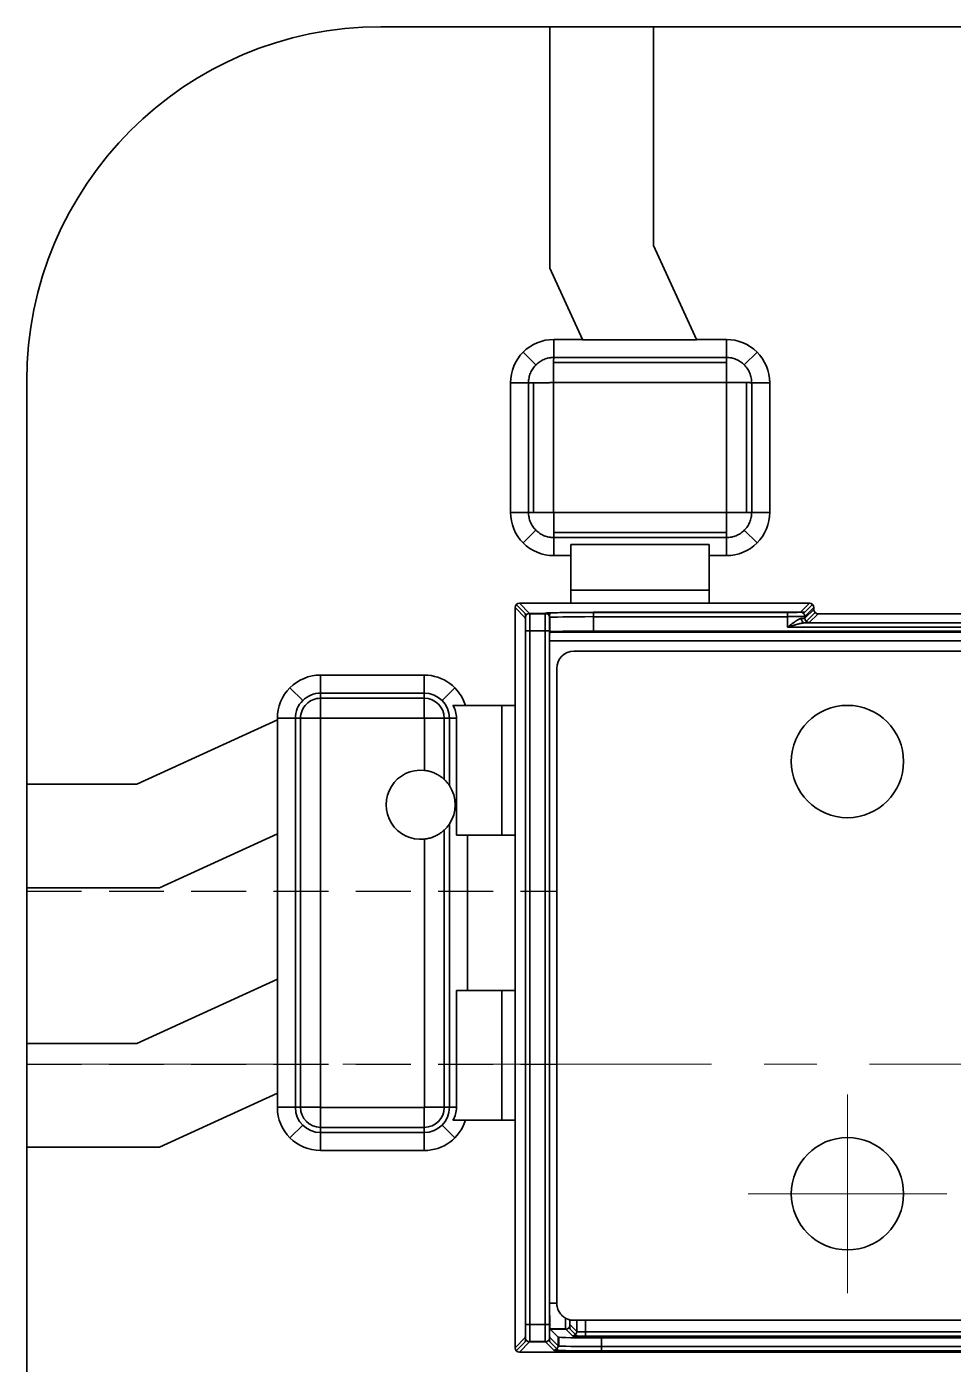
# Model space of a CAD drawing. Header units: millimetres. Extents: x 72 to 604, y 117 to 376.
# Drawn here: x 72 to 179.3, y 221.1 to 375.9 of the extents above; entities that cross this region are included whole.
import ezdxf

# ---------------------------------------------------------------- set-up
doc = ezdxf.new("R2010")
doc.units = ezdxf.units.MM
doc.linetypes.add('CENTER', pattern=[50.8, 31.75, -6.35, 6.35, -6.35])
doc.linetypes.add('HIDDEN', pattern=[9.525, 6.35, -3.175])
doc.layers.add('230', color=7, linetype='Continuous', true_color=0xffffff)
doc.layers.add('4', color=7, linetype='Continuous', true_color=0xffffff)
doc.layers.add('DEFAULT_2', color=8, linetype='HIDDEN')
doc.layers.add('epin', color=13, linetype='Continuous', lineweight=9)

msp = doc.modelspace()

# ---------------------------------------------------------------- linework, layer by layer
at = {"layer": '230', "color": 1, "linetype": 'CENTER', "lineweight": 18}
for p, q in [((167.002, 229.361), (167.002, 252.361)), ((155.502, 240.861), (178.502, 240.861))]:
    msp.add_line(p, q, dxfattribs=at)
at = {"layer": '4', "color": 7, "linetype": 'Continuous', "lineweight": 35}
for p, q in [((132.552, 375.861), (113.002, 375.861)), ((132.552, 375.861), (144.552, 375.861)), ((132.552, 375.861), (132.552, 347.936)), ((180.932, 375.861), (144.552, 375.861)), ((144.552, 375.861), (144.552, 350.548)), ((149.517, 339.683), (144.552, 350.548)), ((132.552, 347.936), (136.324, 339.683)), ((136.324, 339.683), (133.002, 339.683)), ((133.002, 339.683), (133.002, 337.599)), ((136.324, 339.683), (136.338, 339.652)), ((149.531, 339.652), (136.338, 339.652)), ((153.002, 339.683), (149.517, 339.683)), ((149.517, 339.683), (149.531, 339.652)), ((153.002, 339.683), (153.002, 337.599)), ((130.94, 336.745), (129.467, 338.219)), ((133.002, 337.599), (153.002, 337.599)), ((155.065, 336.745), (156.538, 338.219)), ((132.987, 337.004), (153.002, 337.004)), ((72.002, 334.861), (72.002, 288.254)), ((128.002, 334.683), (130.086, 334.683)), ((128.002, 319.683), (128.002, 334.683)), ((130.086, 319.683), (130.086, 334.683)), ((130.682, 319.668), (130.682, 334.677)), ((155.323, 334.698), (155.323, 319.683)), ((155.919, 334.683), (155.919, 319.683)), ((158.002, 334.683), (155.919, 334.683)), ((158.002, 334.683), (158.002, 319.683)), ((128.002, 319.683), (130.086, 319.683)), ((158.002, 319.683), (155.919, 319.683)), ((129.467, 316.148), (130.94, 317.621)), ((153.018, 317.363), (133.002, 317.363)), ((155.065, 317.621), (156.538, 316.148)), ((153.003, 316.767), (133.002, 316.767)), ((133.002, 314.683), (133.002, 316.767)), ((135.002, 314.683), (135.002, 315.957)), ((135.002, 315.957), (151.002, 315.957)), ((151.002, 315.957), (151.002, 314.683)), ((153.002, 314.683), (153.003, 316.767)), ((135.002, 314.683), (133.002, 314.683)), ((135.002, 314.683), (135.002, 309.183)), ((151.002, 309.183), (151.002, 314.683)), ((153.002, 314.683), (151.002, 314.683)), ((135.002, 310.683), (151.002, 310.683)), ((129.71, 307.496), (128.525, 308.681)), ((128.525, 297.361), (128.525, 308.681)), ((129.71, 307.998), (128.672, 309.036)), ((129.027, 309.183), (130.212, 307.998)), ((135.002, 309.183), (129.027, 309.183)), ((132.039, 307.998), (130.212, 307.998)), ((130.217, 307.964), (132.035, 307.964)), ((132.068, 308.027), (132.039, 307.998)), ((132.542, 307.998), (132.57, 308.027)), ((135.002, 309.183), (135.002, 309.169)), ((151.002, 309.169), (135.002, 309.169)), ((137.585, 308.113), (160.078, 308.113)), ((137.595, 307.619), (137.595, 308.122)), ((160.078, 308.122), (137.595, 308.122)), ((151.002, 309.183), (151.002, 309.169)), ((162.621, 309.183), (151.002, 309.183)), ((160.078, 308.122), (160.078, 307.619)), ((161.585, 308.148), (162.621, 309.183)), ((162.088, 308.147), (162.976, 309.036)), ((163.123, 308.681), (162.088, 307.645)), ((162.088, 307.431), (163.123, 308.466)), ((163.271, 308.111), (162.235, 307.076)), ((163.626, 307.964), (162.59, 306.928)), ((163.123, 308.466), (163.123, 308.681)), ((163.626, 307.964), (187.002, 307.964)), ((132.57, 307.524), (132.542, 307.496)), ((137.594, 305.954), (137.595, 307.619)), ((137.595, 307.619), (160.078, 307.619)), ((160.078, 307.619), (160.078, 306.4)), ((160.078, 306.4), (233.578, 306.4)), ((162.053, 307.641), (162.053, 307.424)), ((231.581, 306.902), (162.075, 306.902)), ((162.088, 307.431), (162.088, 307.645)), ((129.736, 305.989), (130.238, 305.989)), ((129.736, 305.989), (129.736, 225.733)), ((129.744, 225.733), (129.744, 305.989)), ((130.238, 225.733), (130.238, 305.989)), ((130.238, 305.989), (132.014, 305.989)), ((132.014, 305.989), (132.014, 225.733)), ((132.014, 305.989), (132.516, 305.989)), ((132.507, 225.733), (132.507, 305.989)), ((132.516, 225.733), (132.516, 305.989)), ((132.525, 304.835), (392.317, 304.835)), ((132.525, 304.835), (132.525, 228.211)), ((132.539, 305.822), (392.303, 305.822)), ((132.57, 305.867), (132.542, 305.84)), ((392.3, 305.84), (132.542, 305.84)), ((387.248, 305.954), (137.594, 305.954)), ((135.347, 303.624), (388.993, 303.624)), ((106.011, 300.861), (106.011, 298.777)), ((106.011, 300.861), (118.011, 300.861)), ((118.011, 300.861), (118.011, 298.777)), ((133.347, 228.216), (133.347, 301.624)), ((102.476, 299.397), (103.949, 297.923)), ((106.011, 298.777), (118.011, 298.777)), ((106.011, 295.88), (106.011, 298.777)), ((118.011, 295.88), (118.011, 298.777)), ((120.073, 297.923), (121.547, 299.397)), ((118.011, 298.182), (106.011, 298.182)), ((128.525, 297.361), (122.781, 297.361)), ((127.011, 282.361), (127.011, 297.361)), ((128.525, 297.361), (128.539, 297.361)), ((128.539, 282.361), (128.539, 297.361)), ((101.011, 295.684), (84.752, 288.254)), ((101.011, 295.861), (103.095, 295.861)), ((101.011, 295.861), (101.011, 295.684)), ((101.011, 295.684), (101.042, 295.698)), ((101.042, 282.505), (101.042, 295.698)), ((105.993, 295.861), (103.095, 295.861)), ((103.095, 250.861), (103.095, 295.861)), ((103.691, 295.861), (103.691, 250.861)), ((105.993, 295.861), (105.993, 250.861)), ((118.011, 295.88), (106.011, 295.88)), ((118.03, 295.861), (120.927, 295.861)), ((118.03, 289.838), (118.03, 295.861)), ((120.332, 295.861), (120.332, 288.785)), ((121.737, 295.861), (120.927, 295.861)), ((120.927, 295.861), (120.927, 288.085)), ((121.737, 282.361), (121.737, 295.861)), ((72.002, 276.254), (72.002, 288.254)), ((72.002, 288.254), (84.752, 288.254)), ((120.927, 283.637), (120.927, 250.861)), ((87.364, 276.254), (101.011, 282.49)), ((101.042, 282.505), (101.011, 282.49)), ((101.011, 282.49), (101.011, 265.684)), ((118.03, 250.861), (118.03, 281.884)), ((120.332, 282.937), (120.332, 250.861)), ((121.737, 282.361), (123.011, 282.361)), ((123.011, 282.361), (128.525, 282.361)), ((123.011, 264.361), (123.011, 282.361)), ((128.525, 282.361), (128.539, 282.361)), ((128.525, 264.361), (128.525, 282.361)), ((87.364, 276.254), (72.002, 276.254)), ((72.002, 276.254), (72.002, 258.254)), ((101.011, 265.684), (84.752, 258.254)), ((101.011, 265.684), (101.042, 265.698)), ((101.042, 252.505), (101.042, 265.698)), ((123.011, 264.361), (121.737, 264.361)), ((121.737, 250.861), (121.737, 264.361)), ((128.525, 264.361), (123.011, 264.361)), ((127.011, 249.361), (127.011, 264.361)), ((128.539, 264.361), (128.525, 264.361)), ((128.539, 249.361), (128.539, 264.361)), ((72.002, 258.254), (84.752, 258.254)), ((72.002, 246.254), (72.002, 258.254)), ((87.364, 246.254), (101.011, 252.49)), ((101.042, 252.505), (101.011, 252.49)), ((101.011, 252.49), (101.011, 250.861)), ((101.011, 250.861), (103.095, 250.861)), ((105.993, 250.861), (103.095, 250.861)), ((106.011, 250.843), (118.011, 250.843)), ((106.011, 250.843), (106.011, 247.945)), ((118.011, 250.843), (118.011, 247.945)), ((118.03, 250.861), (120.927, 250.861)), ((121.737, 250.861), (120.927, 250.861)), ((122.781, 249.361), (128.525, 249.361)), ((128.525, 223.041), (128.525, 249.361)), ((128.525, 249.361), (128.539, 249.361)), ((103.949, 248.799), (102.476, 247.326)), ((106.011, 248.541), (118.011, 248.541)), ((118.011, 247.945), (106.011, 247.945)), ((106.011, 245.861), (106.011, 247.945)), ((118.011, 245.861), (118.011, 247.945)), ((121.547, 247.326), (120.073, 248.799)), ((87.364, 246.254), (72.002, 246.254)), ((72.002, 246.254), (72.002, 176.861)), ((118.011, 245.861), (106.011, 245.861)), ((133.347, 228.211), (132.525, 228.211)), ((135.674, 226.222), (135.347, 226.222)), ((136.679, 226.222), (135.674, 226.222)), ((135.674, 226.222), (135.674, 224.917)), ((135.692, 226.222), (135.692, 224.913)), ((136.679, 226.222), (272.608, 226.222)), ((136.679, 224.891), (136.679, 226.222)), ((130.238, 225.733), (129.736, 225.733)), ((132.014, 225.733), (130.238, 225.733)), ((132.516, 225.733), (132.014, 225.733)), ((134.383, 225.248), (132.568, 225.248)), ((132.577, 225.197), (134.39, 225.197)), ((133.5, 224.273), (132.577, 225.197)), ((135.172, 224.415), (134.39, 225.197)), ((134.892, 225.699), (135.674, 224.917)), ((135.674, 224.415), (134.892, 225.197)), ((272.608, 224.891), (136.679, 224.891)), ((136.679, 224.891), (136.679, 224.389)), ((136.679, 224.397), (272.605, 224.397)), ((136.679, 224.389), (272.608, 224.389)), ((128.525, 223.041), (129.71, 224.226)), ((129.71, 223.724), (128.672, 222.686)), ((130.212, 223.724), (129.027, 222.539)), ((130.212, 223.724), (132.039, 223.724)), ((130.217, 223.758), (132.035, 223.758)), ((132.998, 222.765), (132.039, 223.724)), ((132.542, 224.226), (133.5, 223.268)), ((132.542, 223.724), (133.5, 222.766)), ((133.5, 224.273), (133.5, 223.268)), ((133.586, 223.252), (133.586, 224.258)), ((138.524, 223.173), (138.524, 224.187)), ((386.318, 224.187), (138.524, 224.187)), ((138.524, 223.173), (138.524, 222.671)), ((386.318, 223.173), (138.524, 223.173)), ((396.189, 222.539), (129.027, 222.539)), ((386.328, 222.679), (138.524, 222.679)), ((138.524, 222.671), (386.318, 222.671))]:
    msp.add_line(p, q, dxfattribs=at)
msp.add_circle((167.002, 240.861), 6.5, dxfattribs=at)
for centre, radius, start, end in [((113.002, 334.861), 41, 90, 180), ((133.002, 334.683), 5, 90, 180.00001), ((153.002, 334.683), 5, 360, 90.00001), ((133.002, 319.683), 5, 180, 270.00001), ((153.002, 319.683), 5, 270, 0.00001), ((135.347, 301.624), 2, 90, 180), ((106.011, 295.861), 5, 90, 180.00001), ((118.011, 295.861), 5, 17.4576, 90.00001), ((106.011, 295.861), 2.916, 90, 180.00002), ((118.011, 295.861), 2.916, 0.0007, 90.00002), ((106.011, 295.861), 2.321, 90, 180.00003), ((118.011, 295.861), 2.321, 0.00088, 90.00002), ((167.002, 290.861), 6.5, 0, 180), ((106.011, 295.861), 0.0185, 90, 180.00358), ((118.011, 295.861), 0.0185, 0.1096, 90.00002), ((117.602, 285.861), 4, 83.86998, 276.13002), ((167.002, 290.861), 6.5, 180, 0), ((117.602, 285.861), 4, 326.22524, 33.77476), ((106.011, 250.861), 5, 180, 270), ((106.011, 250.861), 2.916, 180.0007, 270), ((106.011, 250.861), 2.321, 180.0007, 270), ((106.011, 250.861), 0.0185, 180.0007, 270), ((118.011, 250.861), 2.916, 270.0007, 0.00002), ((118.011, 250.861), 0.0185, 270.0007, 0.00358), ((118.011, 250.861), 2.321, 270.0007, 0.00003), ((118.011, 250.861), 5, 270, 342.5424), ((135.347, 228.222), 2, 180.15234, 180.30469), ((135.347, 228.222), 2, 256.06063, 270)]:
    msp.add_arc(centre, radius, start, end, dxfattribs=at)
for centre, major_axis, ratio, start_param, end_param in [((129.028, 308.681), (0.355, -0.355), 0.9996955, 2.3563468, 3.9268385), ((130.212, 307.496), (-0.355, -0.355), 0.9996955, 3.9271431, 5.4976349), ((129.709, 305.989), (0, 2.01), 0.0174551, 4.712389, 6.2613672), ((130.212, 305.989), (0, 2.01), 0.0130913, 4.712389, 6.2657323), ((132.04, 305.989), (0, 2.01), 0.0130913, 0.017453, 1.5707963), ((132.039, 307.496), (-0.355, 0.355), 0.9996955, 3.9271431, 5.4976349), ((137.595, 308.025), (5.528, 0), 0.0174551, 1.5707963, 3.1241394), ((132.068, 307.524), (0.355, -0.355), 0.9996955, 0.7855505, 2.3560422), ((132.542, 305.989), (0, 2.01), 0.0174551, 0.0218181, 1.5707963), ((137.595, 308.025), (5.025, 0), 0.0174551, 1.5727043, 3.1255427), ((160.078, 308.148), (1.507, 0), 0.0174551, 4.712389, 6.265732), ((160.078, 308.148), (2.01, 0), 0.0174551, 4.712389, 6.2613672), ((161.585, 307.645), (-0.355, 0.355), 0.9996955, 3.9271431, 5.4976349), ((162.621, 308.681), (0.355, 0.355), 0.9996955, 5.4979394, 7.0684312), ((163.626, 308.467), (-0.355, -0.355), 0.9996955, 5.4979394, 7.0684312), ((129.709, 305.989), (0, 1.508), 0.0174551, 4.712389, 6.265732), ((132.542, 305.989), (0, 1.508), 0.0174551, 0.0174533, 1.5707963), ((137.595, 307.523), (5.025, 0), 0.0192006, 1.5707963, 3.1241394), ((160.078, 307.646), (2.01, 0), 0.0130913, 4.712389, 6.2657323), ((162.59, 307.431), (0.355, -0.355), 0.9996955, 3.9271431, 5.4976341), ((132.542, 304.835), (0, 1.005), 0.0174551, 0.0174368, 1.5707832), ((137.595, 305.866), (5.025, 0), 0.0174551, 1.5708141, 3.1295092), ((118.635, 295.861), (3.102, 0), 0.9795991, 0.0000071, 0.5162087), ((118.635, 250.861), (3.102, 0), 0.9795991, 5.7669766, 6.2831857), ((132.578, 228.211), (0, 3.015), 0.0174551, 1.5707963, 3.1241394), ((134.391, 228.211), (0, 3.015), 0.0145459, 2.1802927, 3.1241394), ((134.893, 228.211), (0, 3.015), 0.0174551, 2.2643461, 3.1206594), ((134.893, 228.211), (0, 2.513), 0.0174551, 2.4470476, 3.1241394), ((129.709, 225.733), (0, 2.01), 0.0174551, 3.1634108, 4.712389), ((129.709, 225.733), (0, 1.508), 0.0174551, 3.1590459, 4.712389), ((130.212, 225.733), (0, 2.01), 0.0130913, 3.1590459, 4.712389), ((132.04, 225.733), (0, 2.01), 0.0130913, 1.5707963, 3.1241394), ((132.542, 225.733), (0, 2.01), 0.0174551, 1.5707963, 3.1197745), ((132.542, 225.733), (0, 1.508), 0.0174551, 1.5707963, 3.1241394), ((134.39, 225.699), (0.355, 0.355), 0.9996955, 3.9271431, 5.4976349), ((135.172, 224.917), (-0.355, -0.355), 0.9996955, 0.7855505, 2.3560422), ((136.679, 224.415), (1.507, 0), 0.0174551, 3.1590459, 4.712389), ((136.679, 224.918), (1.005, 0), 0.0261826, 3.1590459, 4.712389), ((136.679, 224.415), (1.005, 0), 0.0174551, 3.1581836, 4.712389), ((129.028, 223.042), (-0.355, -0.355), 0.9996955, 5.4979394, 7.0684312), ((130.212, 224.226), (0.355, -0.355), 0.9996955, 3.9271431, 5.4976349), ((132.039, 224.226), (0.355, 0.355), 0.9996955, 3.9271431, 5.4976349), ((132.998, 223.268), (-0.355, -0.355), 0.9996955, 0.7855505, 2.3560422), ((138.524, 224.275), (5.025, 0), 0.0174551, 3.1590459, 4.712389), ((138.524, 223.27), (5.025, 0), 0.0192006, 3.1590459, 4.712389), ((138.524, 222.767), (5.527, 0), 0.0174551, 3.1590459, 4.712389), ((138.524, 222.767), (5.025, 0), 0.0174551, 3.1576426, 4.712389)]:
    msp.add_ellipse(centre, major_axis=major_axis, ratio=ratio, start_param=start_param, end_param=end_param, dxfattribs=at)
for points, knots in [([(130.086, 334.683), (130.086, 334.874), (130.105, 335.065), (130.179, 335.439), (130.235, 335.623), (130.381, 335.975), (130.472, 336.145), (130.684, 336.462), (130.805, 336.61), (131.075, 336.88), (131.224, 337.002), (131.541, 337.214), (131.71, 337.304), (132.063, 337.45), (132.246, 337.506), (132.621, 337.581), (132.812, 337.599), (133.002, 337.599)], [0, 0, 0, 0, 0.125, 0.125, 0.25, 0.25, 0.375, 0.375, 0.5, 0.5, 0.625, 0.625, 0.75, 0.75, 0.875, 0.875, 1, 1, 1, 1]), ([(132.993, 334.692), (132.993, 334.701), (132.993, 334.719), (132.993, 334.746), (132.993, 334.772), (132.993, 334.799), (132.993, 334.825), (132.993, 334.851), (132.993, 334.877), (132.993, 334.903), (132.993, 334.928), (132.992, 334.954), (132.992, 334.979), (132.992, 335.005), (132.992, 335.03), (132.992, 335.055), (132.991, 335.079), (132.991, 335.104), (132.991, 335.128), (132.991, 335.153), (132.99, 335.177), (132.99, 335.201), (132.99, 335.225), (132.99, 335.248), (132.989, 335.272), (132.989, 335.295), (132.989, 335.318), (132.989, 335.341), (132.988, 335.364), (132.988, 335.386), (132.988, 335.409), (132.988, 335.431), (132.987, 335.453), (132.987, 335.475), (132.987, 335.497), (132.987, 335.518), (132.987, 335.54), (132.986, 335.561), (132.986, 335.582), (132.986, 335.603), (132.986, 335.624), (132.986, 335.644), (132.986, 335.664), (132.985, 335.685), (132.985, 335.705), (132.985, 335.724), (132.985, 335.744), (132.985, 335.763), (132.985, 335.783), (132.985, 335.802), (132.985, 335.821), (132.984, 335.839), (132.984, 335.858), (132.984, 335.876), (132.984, 335.894), (132.984, 335.912), (132.984, 335.93), (132.984, 335.948), (132.984, 335.965), (132.984, 335.983), (132.984, 336), (132.984, 336.017), (132.984, 336.033), (132.984, 336.05), (132.984, 336.067), (132.984, 336.083), (132.984, 336.099), (132.984, 336.115), (132.984, 336.131), (132.984, 336.146), (132.984, 336.162), (132.984, 336.177), (132.984, 336.192), (132.985, 336.207), (132.985, 336.222), (132.985, 336.236), (132.985, 336.251), (132.985, 336.265), (132.985, 336.279), (132.985, 336.293), (132.985, 336.307), (132.985, 336.32), (132.985, 336.334), (132.985, 336.347), (132.985, 336.36), (132.985, 336.373), (132.985, 336.386), (132.985, 336.399), (132.985, 336.411), (132.985, 336.423), (132.986, 336.436), (132.986, 336.448), (132.986, 336.46), (132.986, 336.472), (132.986, 336.483), (132.986, 336.495), (132.986, 336.506), (132.986, 336.533), (132.985, 336.575), (132.985, 336.632), (132.985, 336.686), (132.986, 336.739), (132.986, 336.79), (132.986, 336.839), (132.986, 336.887), (132.987, 336.932), (132.987, 336.976), (132.988, 337.019), (132.988, 337.059), (132.989, 337.098), (132.99, 337.136), (132.99, 337.172), (132.991, 337.206), (132.992, 337.239), (132.993, 337.271), (132.994, 337.301), (132.995, 337.329), (132.996, 337.356), (132.997, 337.382), (132.998, 337.407), (132.998, 337.43), (132.999, 337.452), (133, 337.473), (133.001, 337.493), (133.001, 337.511), (133.002, 337.529), (133.002, 337.545), (133.002, 337.561), (133.002, 337.57), (133.002, 337.575)], [0, 0, 0, 0, 0.0068366, 0.0136412, 0.0204136, 0.0271537, 0.0338613, 0.0405364, 0.0471789, 0.0537886, 0.0603655, 0.0669094, 0.0734202, 0.0798979, 0.0863423, 0.0927534, 0.0991311, 0.1054753, 0.1117859, 0.1180629, 0.1243062, 0.1305157, 0.1366913, 0.142833, 0.1489407, 0.1550143, 0.1610539, 0.1670594, 0.1730306, 0.1789676, 0.1848703, 0.1907387, 0.1965728, 0.2023724, 0.2081376, 0.2138683, 0.2195646, 0.2252263, 0.2308535, 0.2364462, 0.2420042, 0.2475277, 0.2530165, 0.2584708, 0.2638904, 0.2692754, 0.2746257, 0.2799414, 0.2852224, 0.2904688, 0.2956805, 0.3008576, 0.3060001, 0.311108, 0.3161812, 0.3212199, 0.3262239, 0.3311935, 0.3361284, 0.3410289, 0.3458948, 0.3507262, 0.3555232, 0.3602858, 0.365014, 0.3697078, 0.3743673, 0.3789925, 0.3835834, 0.38814, 0.3926625, 0.3971509, 0.4016051, 0.4060252, 0.4104114, 0.4147636, 0.4190818, 0.4233661, 0.4276167, 0.4318334, 0.4360164, 0.4401658, 0.4442815, 0.4483637, 0.4524123, 0.4564275, 0.4604094, 0.4643579, 0.4682732, 0.4721552, 0.4760042, 0.4798201, 0.483603, 0.487353, 0.4910701, 0.4947544, 0.4984061, 0.5020251, 0.5210282, 0.5398127, 0.5583794, 0.5767289, 0.5948623, 0.6127809, 0.6304862, 0.64798, 0.6652643, 0.6823414, 0.6992138, 0.7158844, 0.7323561, 0.7486323, 0.7647167, 0.7806131, 0.7963256, 0.8118588, 0.8272172, 0.842406, 0.8574304, 0.8722959, 0.8870085, 0.9015743, 0.9159997, 0.9302915, 0.9444566, 0.9585023, 0.9724362, 0.9862661, 1, 1, 1, 1]), ([(153.002, 334.692), (153.002, 334.856), (153.002, 335.02), (153.002, 335.344), (153.002, 335.504), (153.002, 335.815), (153.002, 335.966), (153.002, 336.255), (153.002, 336.394), (153.002, 336.654), (153.002, 336.777), (153.002, 337.001), (153.002, 337.104), (153.002, 337.286), (153.002, 337.366), (153.002, 337.501), (153.002, 337.557), (153.002, 337.599)], [0, 0, 0, 0, 0.125, 0.125, 0.25, 0.25, 0.375, 0.375, 0.5, 0.5, 0.625, 0.625, 0.75, 0.75, 0.875, 0.875, 1, 1, 1, 1]), ([(153.002, 337.599), (153.193, 337.599), (153.384, 337.581), (153.759, 337.506), (153.942, 337.45), (154.295, 337.304), (154.464, 337.214), (154.781, 337.002), (154.93, 336.88), (155.2, 336.61), (155.321, 336.462), (155.533, 336.145), (155.624, 335.976), (155.77, 335.623), (155.826, 335.439), (155.9, 335.065), (155.919, 334.874), (155.919, 334.683)], [0, 0, 0, 0, 0.125, 0.125, 0.25, 0.25, 0.375, 0.375, 0.5, 0.5, 0.625, 0.625, 0.75, 0.75, 0.875, 0.875, 1, 1, 1, 1]), ([(132.993, 334.692), (132.984, 334.692), (132.965, 334.692), (132.937, 334.692), (132.908, 334.692), (132.88, 334.692), (132.852, 334.692), (132.823, 334.692), (132.795, 334.692), (132.767, 334.691), (132.738, 334.691), (132.71, 334.691), (132.682, 334.691), (132.653, 334.69), (132.625, 334.69), (132.597, 334.69), (132.569, 334.689), (132.541, 334.689), (132.513, 334.688), (132.485, 334.688), (132.457, 334.687), (132.429, 334.687), (132.401, 334.686), (132.373, 334.686), (132.346, 334.685), (132.318, 334.684), (132.29, 334.684), (132.263, 334.683), (132.235, 334.682), (132.208, 334.681), (132.18, 334.681), (132.153, 334.68), (132.126, 334.679), (132.099, 334.678), (132.071, 334.677), (132.044, 334.676), (132.023, 334.675), (132.006, 334.675), (131.99, 334.675), (131.967, 334.675), (131.938, 334.674), (131.903, 334.674), (131.862, 334.674), (131.815, 334.674), (131.761, 334.674), (131.702, 334.674), (131.638, 334.674), (131.568, 334.674), (131.493, 334.674), (131.414, 334.675), (131.33, 334.675), (131.243, 334.675), (131.171, 334.675), (131.115, 334.675), (131.077, 334.675), (131.04, 334.675), (131.003, 334.676), (130.966, 334.676), (130.93, 334.676), (130.895, 334.676), (130.86, 334.676), (130.826, 334.676), (130.792, 334.676), (130.759, 334.677), (130.726, 334.677), (130.694, 334.677), (130.663, 334.677), (130.632, 334.677), (130.602, 334.677), (130.573, 334.678), (130.544, 334.678), (130.516, 334.678), (130.488, 334.678), (130.461, 334.678), (130.435, 334.679), (130.41, 334.679), (130.385, 334.679), (130.361, 334.679), (130.337, 334.679), (130.315, 334.68), (130.293, 334.68), (130.271, 334.68), (130.251, 334.68), (130.231, 334.681), (130.212, 334.681), (130.193, 334.681), (130.176, 334.681), (130.159, 334.682), (130.143, 334.682), (130.128, 334.682), (130.113, 334.683), (130.099, 334.683), (130.09, 334.683), (130.086, 334.683)], [0, 0, 0, 0, 0.0072095, 0.0144191, 0.0216286, 0.0288382, 0.0360478, 0.0432574, 0.050467, 0.0576768, 0.0648865, 0.0720964, 0.0793063, 0.0865163, 0.0937264, 0.1009365, 0.1081468, 0.1153572, 0.1225676, 0.1297782, 0.136989, 0.1441998, 0.1514109, 0.158622, 0.1658333, 0.1730448, 0.1802564, 0.1874683, 0.1946803, 0.2018925, 0.2091048, 0.2163174, 0.2235303, 0.2307433, 0.2379565, 0.24517, 0.2523838, 0.2549716, 0.2592973, 0.265361, 0.2731628, 0.2827027, 0.2939807, 0.3069968, 0.321751, 0.3382433, 0.3564736, 0.376442, 0.3981484, 0.4215928, 0.4467751, 0.4736953, 0.5023535, 0.5147946, 0.5272356, 0.5396767, 0.5521178, 0.5645589, 0.577, 0.5894411, 0.6018822, 0.6143233, 0.6267644, 0.6392055, 0.6516466, 0.6640878, 0.6765289, 0.68897, 0.7014111, 0.7138523, 0.7262934, 0.7387346, 0.7511757, 0.7636169, 0.776058, 0.7884992, 0.8009404, 0.8133816, 0.8258227, 0.8382639, 0.8507051, 0.8631463, 0.8755875, 0.8880288, 0.90047, 0.9129112, 0.9253524, 0.9377937, 0.9502349, 0.9626762, 0.9751174, 0.9875587, 1, 1, 1, 1]), ([(153.012, 334.692), (153.021, 334.692), (153.038, 334.692), (153.065, 334.692), (153.092, 334.692), (153.118, 334.692), (153.144, 334.693), (153.17, 334.693), (153.196, 334.693), (153.222, 334.693), (153.248, 334.693), (153.273, 334.693), (153.299, 334.693), (153.324, 334.694), (153.349, 334.694), (153.374, 334.694), (153.399, 334.694), (153.423, 334.695), (153.448, 334.695), (153.472, 334.695), (153.496, 334.695), (153.52, 334.695), (153.544, 334.696), (153.568, 334.696), (153.591, 334.696), (153.614, 334.696), (153.637, 334.697), (153.66, 334.697), (153.683, 334.697), (153.706, 334.697), (153.728, 334.698), (153.75, 334.698), (153.773, 334.698), (153.794, 334.698), (153.816, 334.699), (153.838, 334.699), (153.859, 334.699), (153.88, 334.699), (153.901, 334.699), (153.922, 334.7), (153.943, 334.7), (153.963, 334.7), (153.984, 334.7), (154.004, 334.7), (154.024, 334.7), (154.044, 334.701), (154.063, 334.701), (154.083, 334.701), (154.102, 334.701), (154.121, 334.701), (154.14, 334.701), (154.159, 334.701), (154.177, 334.701), (154.196, 334.701), (154.214, 334.701), (154.232, 334.701), (154.25, 334.701), (154.267, 334.701), (154.285, 334.701), (154.302, 334.701), (154.319, 334.701), (154.336, 334.701), (154.353, 334.701), (154.369, 334.701), (154.386, 334.701), (154.402, 334.701), (154.418, 334.701), (154.434, 334.701), (154.45, 334.701), (154.465, 334.701), (154.481, 334.701), (154.496, 334.701), (154.511, 334.701), (154.526, 334.701), (154.541, 334.701), (154.555, 334.701), (154.57, 334.701), (154.584, 334.701), (154.598, 334.701), (154.612, 334.701), (154.626, 334.701), (154.64, 334.701), (154.653, 334.701), (154.666, 334.7), (154.679, 334.7), (154.692, 334.7), (154.705, 334.7), (154.718, 334.7), (154.73, 334.7), (154.743, 334.7), (154.755, 334.7), (154.767, 334.7), (154.779, 334.7), (154.791, 334.7), (154.803, 334.7), (154.814, 334.7), (154.825, 334.7), (154.852, 334.7), (154.895, 334.7), (154.951, 334.7), (155.006, 334.7), (155.058, 334.7), (155.109, 334.7), (155.159, 334.7), (155.206, 334.699), (155.252, 334.699), (155.296, 334.699), (155.338, 334.698), (155.379, 334.697), (155.418, 334.697), (155.455, 334.696), (155.491, 334.695), (155.526, 334.694), (155.558, 334.693), (155.59, 334.693), (155.62, 334.692), (155.648, 334.691), (155.676, 334.69), (155.702, 334.689), (155.726, 334.688), (155.749, 334.687), (155.772, 334.686), (155.792, 334.686), (155.812, 334.685), (155.831, 334.684), (155.848, 334.684), (155.865, 334.684), (155.88, 334.683), (155.889, 334.683), (155.894, 334.683)], [0, 0, 0, 0, 0.0068369, 0.0136416, 0.0204142, 0.0271545, 0.0338624, 0.0405377, 0.0471804, 0.0537903, 0.0603674, 0.0669115, 0.0734225, 0.0799004, 0.086345, 0.0927563, 0.0991342, 0.1054786, 0.1117894, 0.1180666, 0.1243101, 0.1305197, 0.1366955, 0.1428374, 0.1489453, 0.1550191, 0.1610589, 0.1670645, 0.1730359, 0.178973, 0.1848759, 0.1907445, 0.1965787, 0.2023785, 0.2081438, 0.2138747, 0.2195711, 0.225233, 0.2308604, 0.2364532, 0.2420114, 0.247535, 0.253024, 0.2584783, 0.2638981, 0.2692832, 0.2746336, 0.2799494, 0.2852306, 0.2904771, 0.2956889, 0.3008662, 0.3060088, 0.3111167, 0.3161901, 0.3212289, 0.326233, 0.3312026, 0.3361377, 0.3410382, 0.3459043, 0.3507358, 0.3555329, 0.3602956, 0.3650238, 0.3697177, 0.3743773, 0.3790026, 0.3835935, 0.3881503, 0.3926729, 0.3971613, 0.4016156, 0.4060358, 0.410422, 0.4147742, 0.4190925, 0.4233769, 0.4276275, 0.4318443, 0.4360274, 0.4401767, 0.4442925, 0.4483747, 0.4524234, 0.4564387, 0.4604206, 0.4643691, 0.4682844, 0.4721665, 0.4760155, 0.4798314, 0.4836144, 0.4873644, 0.4910815, 0.4947659, 0.4984175, 0.5020366, 0.5210392, 0.5398233, 0.5583895, 0.5767385, 0.5948715, 0.6127897, 0.6304946, 0.647988, 0.6652719, 0.6823486, 0.6992206, 0.7158907, 0.7323621, 0.7486379, 0.7647219, 0.780618, 0.7963301, 0.8118629, 0.827221, 0.8424095, 0.8574335, 0.8722987, 0.887011, 0.9015765, 0.9160016, 0.930293, 0.9444578, 0.9585032, 0.9724368, 0.9862664, 1, 1, 1, 1]), ([(133.002, 316.767), (132.812, 316.767), (132.621, 316.786), (132.246, 316.86), (132.063, 316.916), (131.71, 317.062), (131.541, 317.152), (131.224, 317.364), (131.075, 317.486), (130.805, 317.756), (130.684, 317.904), (130.472, 318.222), (130.381, 318.391), (130.235, 318.743), (130.179, 318.927), (130.105, 319.301), (130.086, 319.492), (130.086, 319.683)], [0, 0, 0, 0, 0.125, 0.125, 0.25, 0.25, 0.375, 0.375, 0.5, 0.5, 0.625, 0.625, 0.75, 0.75, 0.875, 0.875, 1, 1, 1, 1]), ([(132.993, 319.674), (132.984, 319.674), (132.967, 319.674), (132.94, 319.674), (132.913, 319.674), (132.887, 319.674), (132.861, 319.674), (132.835, 319.674), (132.809, 319.673), (132.783, 319.673), (132.757, 319.673), (132.732, 319.673), (132.706, 319.673), (132.681, 319.673), (132.656, 319.672), (132.631, 319.672), (132.606, 319.672), (132.582, 319.672), (132.557, 319.671), (132.533, 319.671), (132.509, 319.671), (132.485, 319.671), (132.461, 319.67), (132.437, 319.67), (132.414, 319.67), (132.391, 319.67), (132.368, 319.669), (132.345, 319.669), (132.322, 319.669), (132.299, 319.669), (132.277, 319.669), (132.255, 319.668), (132.232, 319.668), (132.211, 319.668), (132.189, 319.668), (132.167, 319.667), (132.146, 319.667), (132.125, 319.667), (132.104, 319.667), (132.083, 319.667), (132.062, 319.666), (132.042, 319.666), (132.021, 319.666), (132.001, 319.666), (131.981, 319.666), (131.961, 319.666), (131.942, 319.666), (131.922, 319.665), (131.903, 319.665), (131.884, 319.665), (131.865, 319.665), (131.846, 319.665), (131.828, 319.665), (131.809, 319.665), (131.791, 319.665), (131.773, 319.665), (131.755, 319.665), (131.738, 319.665), (131.72, 319.665), (131.703, 319.665), (131.686, 319.665), (131.669, 319.665), (131.652, 319.665), (131.636, 319.665), (131.619, 319.665), (131.603, 319.665), (131.587, 319.665), (131.571, 319.665), (131.555, 319.665), (131.54, 319.665), (131.524, 319.665), (131.509, 319.665), (131.494, 319.665), (131.479, 319.665), (131.464, 319.665), (131.45, 319.665), (131.435, 319.665), (131.421, 319.665), (131.407, 319.665), (131.393, 319.666), (131.379, 319.666), (131.365, 319.666), (131.352, 319.666), (131.339, 319.666), (131.326, 319.666), (131.313, 319.666), (131.3, 319.666), (131.287, 319.666), (131.274, 319.666), (131.262, 319.666), (131.25, 319.666), (131.238, 319.666), (131.226, 319.666), (131.214, 319.666), (131.202, 319.666), (131.191, 319.666), (131.18, 319.666), (131.152, 319.666), (131.11, 319.666), (131.054, 319.666), (130.999, 319.666), (130.947, 319.666), (130.896, 319.666), (130.846, 319.667), (130.799, 319.667), (130.753, 319.667), (130.709, 319.668), (130.667, 319.668), (130.626, 319.669), (130.587, 319.67), (130.55, 319.67), (130.514, 319.671), (130.479, 319.672), (130.446, 319.673), (130.415, 319.674), (130.385, 319.675), (130.357, 319.676), (130.329, 319.676), (130.303, 319.677), (130.279, 319.678), (130.255, 319.679), (130.233, 319.68), (130.213, 319.681), (130.193, 319.681), (130.174, 319.682), (130.157, 319.682), (130.14, 319.683), (130.125, 319.683), (130.116, 319.683), (130.111, 319.683)], [0, 0, 0, 0, 0.0068369, 0.0136416, 0.0204142, 0.0271545, 0.0338624, 0.0405377, 0.0471804, 0.0537903, 0.0603674, 0.0669115, 0.0734225, 0.0799004, 0.086345, 0.0927563, 0.0991342, 0.1054786, 0.1117894, 0.1180666, 0.1243101, 0.1305197, 0.1366955, 0.1428374, 0.1489453, 0.1550191, 0.1610589, 0.1670645, 0.1730359, 0.178973, 0.1848759, 0.1907445, 0.1965787, 0.2023785, 0.2081438, 0.2138747, 0.2195711, 0.225233, 0.2308604, 0.2364532, 0.2420114, 0.247535, 0.253024, 0.2584783, 0.2638981, 0.2692832, 0.2746336, 0.2799494, 0.2852306, 0.2904771, 0.2956889, 0.3008662, 0.3060088, 0.3111167, 0.3161901, 0.3212289, 0.326233, 0.3312026, 0.3361377, 0.3410382, 0.3459043, 0.3507358, 0.3555329, 0.3602956, 0.3650238, 0.3697177, 0.3743773, 0.3790026, 0.3835935, 0.3881503, 0.3926729, 0.3971613, 0.4016156, 0.4060358, 0.410422, 0.4147742, 0.4190925, 0.4233769, 0.4276275, 0.4318443, 0.4360274, 0.4401767, 0.4442925, 0.4483747, 0.4524234, 0.4564387, 0.4604206, 0.4643691, 0.4682844, 0.4721665, 0.4760155, 0.4798314, 0.4836144, 0.4873644, 0.4910815, 0.4947659, 0.4984175, 0.5020366, 0.5210392, 0.5398233, 0.5583895, 0.5767385, 0.5948715, 0.6127897, 0.6304946, 0.647988, 0.6652719, 0.6823486, 0.6992206, 0.7158907, 0.7323621, 0.7486379, 0.7647219, 0.780618, 0.7963301, 0.8118629, 0.827221, 0.8424095, 0.8574335, 0.8722987, 0.887011, 0.9015765, 0.9160016, 0.930293, 0.9444578, 0.9585032, 0.9724368, 0.9862664, 1, 1, 1, 1]), ([(133.002, 319.674), (133.002, 319.51), (133.002, 319.346), (133.002, 319.022), (133.002, 318.862), (133.002, 318.552), (133.002, 318.4), (133.002, 318.111), (133.002, 317.972), (133.002, 317.712), (133.002, 317.59), (133.002, 317.365), (133.002, 317.263), (133.002, 317.08), (133.002, 317), (133.002, 316.865), (133.002, 316.809), (133.002, 316.767)], [0, 0, 0, 0, 0.125, 0.125, 0.25, 0.25, 0.375, 0.375, 0.5, 0.5, 0.625, 0.625, 0.75, 0.75, 0.875, 0.875, 1, 1, 1, 1]), ([(155.919, 319.683), (155.919, 319.492), (155.9, 319.301), (155.826, 318.927), (155.77, 318.743), (155.624, 318.391), (155.533, 318.222), (155.321, 317.904), (155.2, 317.756), (154.93, 317.486), (154.781, 317.364), (154.464, 317.152), (154.295, 317.062), (153.942, 316.916), (153.759, 316.86), (153.384, 316.786), (153.193, 316.767), (153.003, 316.767)], [0, 0, 0, 0, 0.125, 0.125, 0.25, 0.25, 0.375, 0.375, 0.5, 0.5, 0.625, 0.625, 0.75, 0.75, 0.875, 0.875, 1, 1, 1, 1]), ([(153.012, 319.674), (153.012, 319.665), (153.012, 319.647), (153.012, 319.621), (153.012, 319.594), (153.012, 319.568), (153.012, 319.541), (153.012, 319.515), (153.012, 319.489), (153.012, 319.464), (153.012, 319.438), (153.013, 319.412), (153.013, 319.387), (153.013, 319.362), (153.013, 319.337), (153.013, 319.312), (153.014, 319.287), (153.014, 319.262), (153.014, 319.238), (153.014, 319.214), (153.015, 319.189), (153.015, 319.166), (153.015, 319.142), (153.015, 319.118), (153.016, 319.095), (153.016, 319.071), (153.016, 319.048), (153.016, 319.025), (153.017, 319.002), (153.017, 318.98), (153.017, 318.957), (153.017, 318.935), (153.018, 318.913), (153.018, 318.891), (153.018, 318.869), (153.018, 318.848), (153.018, 318.826), (153.019, 318.805), (153.019, 318.784), (153.019, 318.763), (153.019, 318.743), (153.019, 318.722), (153.019, 318.702), (153.02, 318.682), (153.02, 318.662), (153.02, 318.642), (153.02, 318.622), (153.02, 318.603), (153.02, 318.584), (153.02, 318.565), (153.02, 318.546), (153.02, 318.527), (153.021, 318.508), (153.021, 318.49), (153.021, 318.472), (153.021, 318.454), (153.021, 318.436), (153.021, 318.418), (153.021, 318.401), (153.021, 318.384), (153.021, 318.367), (153.021, 318.35), (153.021, 318.333), (153.021, 318.316), (153.021, 318.3), (153.021, 318.283), (153.021, 318.267), (153.021, 318.251), (153.021, 318.236), (153.021, 318.22), (153.021, 318.205), (153.021, 318.189), (153.021, 318.174), (153.02, 318.159), (153.02, 318.145), (153.02, 318.13), (153.02, 318.116), (153.02, 318.101), (153.02, 318.087), (153.02, 318.073), (153.02, 318.06), (153.02, 318.046), (153.02, 318.033), (153.02, 318.019), (153.02, 318.006), (153.02, 317.993), (153.02, 317.98), (153.02, 317.968), (153.02, 317.955), (153.019, 317.943), (153.019, 317.931), (153.019, 317.918), (153.019, 317.907), (153.019, 317.895), (153.019, 317.883), (153.019, 317.872), (153.019, 317.86), (153.019, 317.833), (153.019, 317.791), (153.02, 317.734), (153.02, 317.68), (153.019, 317.627), (153.019, 317.576), (153.019, 317.527), (153.019, 317.48), (153.018, 317.434), (153.018, 317.39), (153.017, 317.347), (153.017, 317.307), (153.016, 317.268), (153.015, 317.23), (153.015, 317.194), (153.014, 317.16), (153.013, 317.127), (153.012, 317.096), (153.011, 317.066), (153.01, 317.037), (153.009, 317.01), (153.008, 316.984), (153.007, 316.959), (153.007, 316.936), (153.006, 316.914), (153.005, 316.893), (153.004, 316.873), (153.004, 316.855), (153.003, 316.837), (153.003, 316.821), (153.003, 316.806), (153.003, 316.796), (153.003, 316.792)], [0, 0, 0, 0, 0.0068369, 0.0136416, 0.0204142, 0.0271545, 0.0338624, 0.0405377, 0.0471804, 0.0537903, 0.0603674, 0.0669115, 0.0734225, 0.0799004, 0.086345, 0.0927563, 0.0991342, 0.1054786, 0.1117894, 0.1180666, 0.1243101, 0.1305197, 0.1366955, 0.1428374, 0.1489453, 0.1550191, 0.1610589, 0.1670645, 0.1730359, 0.178973, 0.1848759, 0.1907445, 0.1965787, 0.2023785, 0.2081438, 0.2138747, 0.2195711, 0.225233, 0.2308604, 0.2364532, 0.2420114, 0.247535, 0.253024, 0.2584783, 0.2638981, 0.2692832, 0.2746336, 0.2799494, 0.2852306, 0.2904771, 0.2956889, 0.3008662, 0.3060088, 0.3111167, 0.3161901, 0.3212289, 0.326233, 0.3312026, 0.3361377, 0.3410382, 0.3459043, 0.3507358, 0.3555329, 0.3602956, 0.3650238, 0.3697177, 0.3743773, 0.3790026, 0.3835935, 0.3881503, 0.3926729, 0.3971613, 0.4016156, 0.4060358, 0.410422, 0.4147742, 0.4190925, 0.4233769, 0.4276275, 0.4318443, 0.4360274, 0.4401767, 0.4442925, 0.4483747, 0.4524234, 0.4564387, 0.4604206, 0.4643691, 0.4682844, 0.4721665, 0.4760155, 0.4798314, 0.4836144, 0.4873644, 0.4910815, 0.4947659, 0.4984175, 0.5020366, 0.5210392, 0.5398233, 0.5583895, 0.5767385, 0.5948715, 0.6127897, 0.6304946, 0.647988, 0.6652719, 0.6823486, 0.6992206, 0.7158907, 0.7323621, 0.7486379, 0.7647219, 0.780618, 0.7963301, 0.8118629, 0.827221, 0.8424095, 0.8574335, 0.8722987, 0.887011, 0.9015765, 0.9160016, 0.930293, 0.9444578, 0.9585032, 0.9724368, 0.9862664, 1, 1, 1, 1]), ([(153.012, 319.683), (153.176, 319.683), (153.34, 319.683), (153.663, 319.683), (153.823, 319.683), (154.134, 319.683), (154.285, 319.683), (154.575, 319.683), (154.713, 319.683), (154.974, 319.683), (155.096, 319.683), (155.32, 319.683), (155.423, 319.683), (155.605, 319.683), (155.685, 319.683), (155.821, 319.683), (155.876, 319.683), (155.919, 319.683)], [0, 0, 0, 0, 0.125, 0.125, 0.25, 0.25, 0.375, 0.375, 0.5, 0.5, 0.625, 0.625, 0.75, 0.75, 0.875, 0.875, 1, 1, 1, 1]), ([(160.078, 306.4), (160.086, 306.406), (160.101, 306.418), (160.123, 306.436), (160.145, 306.453), (160.166, 306.47), (160.186, 306.486), (160.206, 306.501), (160.225, 306.516), (160.243, 306.53), (160.26, 306.544), (160.277, 306.557), (160.293, 306.569), (160.308, 306.581), (160.323, 306.593), (160.336, 306.604), (160.349, 306.614), (160.403, 306.656), (160.494, 306.726), (160.621, 306.823), (160.741, 306.913), (160.856, 306.996), (160.962, 307.071), (161.041, 307.123), (161.095, 307.158), (161.128, 307.179), (161.159, 307.198), (161.191, 307.217), (161.221, 307.235), (161.251, 307.252), (161.28, 307.268), (161.308, 307.283), (161.336, 307.297), (161.363, 307.311), (161.39, 307.323), (161.416, 307.335), (161.441, 307.346), (161.465, 307.355), (161.489, 307.364), (161.512, 307.372), (161.535, 307.38), (161.557, 307.386), (161.578, 307.391), (161.599, 307.396), (161.619, 307.399), (161.638, 307.402), (161.657, 307.404), (161.669, 307.405), (161.675, 307.405)], [0, 0, 0, 0, 0.0138137, 0.0271984, 0.040154, 0.0526807, 0.0647783, 0.0764469, 0.0876865, 0.0984971, 0.1088786, 0.1188312, 0.1283548, 0.1374493, 0.1461149, 0.1543515, 0.1621591, 0.1695378, 0.2513652, 0.3241699, 0.398545, 0.4680873, 0.5328432, 0.5928705, 0.6133917, 0.6335636, 0.6533904, 0.6728763, 0.6920256, 0.7108432, 0.7293339, 0.747503, 0.765356, 0.7828986, 0.8001371, 0.8170777, 0.8337273, 0.8500931, 0.8661825, 0.8820035, 0.8975644, 0.912874, 0.9279415, 0.9427764, 0.9573889, 0.9717896, 0.9859894, 1, 1, 1, 1]), ([(161.879, 306.888), (161.877, 306.887), (161.87, 306.887), (161.857, 306.885), (161.839, 306.882), (161.821, 306.88), (161.802, 306.877), (161.783, 306.874), (161.764, 306.871), (161.744, 306.867), (161.724, 306.864), (161.704, 306.86), (161.683, 306.856), (161.663, 306.852), (161.641, 306.848), (161.62, 306.843), (161.598, 306.839), (161.576, 306.834), (161.553, 306.829), (161.53, 306.824), (161.507, 306.818), (161.484, 306.813), (161.46, 306.807), (161.436, 306.801), (161.412, 306.795), (161.387, 306.789), (161.362, 306.783), (161.336, 306.776), (161.311, 306.77), (161.285, 306.763), (161.258, 306.756), (161.232, 306.749), (161.205, 306.741), (161.177, 306.734), (161.15, 306.726), (161.121, 306.718), (161.09, 306.709), (161.057, 306.7), (161.021, 306.69), (160.983, 306.679), (160.943, 306.667), (160.901, 306.655), (160.857, 306.642), (160.81, 306.628), (160.761, 306.613), (160.71, 306.598), (160.657, 306.582), (160.601, 306.565), (160.544, 306.547), (160.484, 306.528), (160.421, 306.509), (160.357, 306.488), (160.29, 306.467), (160.222, 306.446), (160.151, 306.423), (160.103, 306.408), (160.078, 306.4)], [0, 0, 0, 0, 0.0023645, 0.0127145, 0.0232214, 0.0338856, 0.0447075, 0.0556873, 0.0668253, 0.0781219, 0.0895774, 0.1011919, 0.1129658, 0.1248994, 0.1369928, 0.1492463, 0.1616601, 0.1742344, 0.1869695, 0.1998656, 0.2129227, 0.2261412, 0.2395211, 0.2530627, 0.2667662, 0.2806316, 0.2946591, 0.308849, 0.3232012, 0.3377161, 0.3523936, 0.3672339, 0.3822373, 0.3974036, 0.4127332, 0.4282261, 0.4454395, 0.463849, 0.4834552, 0.5042582, 0.5262584, 0.5494558, 0.5738507, 0.5994432, 0.6262334, 0.6542215, 0.6834075, 0.7137915, 0.7453737, 0.7781539, 0.8121325, 0.8473092, 0.8836844, 0.9212578, 0.9600297, 1, 1, 1, 1]), ([(161.675, 307.405), (161.74, 307.407), (161.798, 307.409), (161.899, 307.414), (161.942, 307.416), (162.011, 307.42), (162.038, 307.422), (162.076, 307.426), (162.086, 307.429), (162.088, 307.431)], [0, 0, 0, 0, 0.25, 0.25, 0.5, 0.5, 0.75, 0.75, 1, 1, 1, 1]), ([(162.075, 306.902), (162.07, 306.902), (162.061, 306.902), (162.048, 306.902), (162.033, 306.901), (162.019, 306.901), (162.004, 306.9), (161.989, 306.899), (161.974, 306.898), (161.958, 306.896), (161.942, 306.895), (161.926, 306.893), (161.909, 306.891), (161.893, 306.889), (161.883, 306.888), (161.879, 306.888)], [0, 0, 0, 0, 0.0707113, 0.1426964, 0.2159608, 0.2905098, 0.3663487, 0.4434821, 0.5219147, 0.6016509, 0.6826947, 0.7650502, 0.8487211, 0.9337111, 1, 1, 1, 1]), ([(121.333, 297.361), (121.58, 297.361), (121.823, 297.361), (122.305, 297.361), (122.544, 297.361), (122.781, 297.361)], [0, 0, 0, 0, 0.5, 0.5, 1, 1, 1, 1]), ([(120.927, 288.085), (120.905, 288.118), (120.88, 288.154), (120.825, 288.231), (120.795, 288.272), (120.73, 288.356), (120.694, 288.399), (120.619, 288.489), (120.579, 288.534), (120.514, 288.604), (120.492, 288.627), (120.447, 288.673), (120.424, 288.697), (120.352, 288.767), (120.303, 288.813), (120.147, 288.951), (120.033, 289.041), (119.879, 289.15), (119.848, 289.172), (119.783, 289.215), (119.75, 289.236), (119.65, 289.298), (119.582, 289.338), (119.44, 289.415), (119.367, 289.452), (119.217, 289.522), (119.139, 289.555), (119.039, 289.594), (119.019, 289.602), (118.979, 289.617), (118.958, 289.624), (118.896, 289.646), (118.855, 289.66), (118.73, 289.7), (118.645, 289.724), (118.474, 289.766), (118.387, 289.784), (118.21, 289.816), (118.12, 289.828), (118.03, 289.838)], [0, 0, 0, 0, 0.0625, 0.0625, 0.125, 0.125, 0.1875, 0.1875, 0.25, 0.25, 0.28125, 0.28125, 0.3125, 0.3125, 0.375, 0.375, 0.5, 0.5, 0.53125, 0.53125, 0.5625, 0.5625, 0.625, 0.625, 0.6875, 0.6875, 0.75, 0.75, 0.765625, 0.765625, 0.78125, 0.78125, 0.8125, 0.8125, 0.875, 0.875, 0.9375, 0.9375, 1, 1, 1, 1]), ([(118.03, 281.884), (118.12, 281.894), (118.21, 281.906), (118.387, 281.938), (118.561, 281.975), (118.731, 282.022), (118.835, 282.056), (118.856, 282.062), (118.898, 282.076), (118.918, 282.084), (118.98, 282.105), (119.021, 282.121), (119.14, 282.167), (119.218, 282.201), (119.368, 282.271), (119.441, 282.308), (119.548, 282.366), (119.583, 282.386), (119.652, 282.426), (119.686, 282.446), (119.786, 282.509), (119.85, 282.551), (120.034, 282.682), (120.147, 282.772), (120.303, 282.91), (120.353, 282.956), (120.424, 283.026), (120.448, 283.049), (120.493, 283.096), (120.515, 283.119), (120.579, 283.188), (120.619, 283.234), (120.695, 283.323), (120.73, 283.366), (120.795, 283.451), (120.825, 283.491), (120.88, 283.568), (120.905, 283.604), (120.927, 283.637)], [0, 0, 0, 0, 0.0625, 0.0625, 0.125, 0.1875, 0.1875, 0.203125, 0.203125, 0.21875, 0.21875, 0.25, 0.25, 0.3125, 0.3125, 0.375, 0.375, 0.40625, 0.40625, 0.4375, 0.4375, 0.5, 0.5, 0.625, 0.625, 0.6875, 0.6875, 0.71875, 0.71875, 0.75, 0.75, 0.8125, 0.8125, 0.875, 0.875, 0.9375, 0.9375, 1, 1, 1, 1]), ([(121.333, 249.361), (121.456, 249.361), (121.579, 249.361), (121.823, 249.361), (121.944, 249.361), (122.305, 249.361), (122.544, 249.361), (122.781, 249.361)], [0, 0, 0, 0, 0.25, 0.25, 0.5, 0.5, 1, 1, 1, 1]), ([(134.355, 226.485), (134.28, 226.528), (134.209, 226.575), (134.074, 226.677), (134.01, 226.732), (133.919, 226.821), (133.889, 226.852), (133.832, 226.916), (133.804, 226.949), (133.724, 227.05), (133.675, 227.12), (133.587, 227.268), (133.547, 227.345), (133.495, 227.466), (133.478, 227.508), (133.456, 227.571), (133.449, 227.592), (133.435, 227.635), (133.428, 227.656), (133.398, 227.764), (133.38, 227.851), (133.354, 228.029), (133.347, 228.119), (133.347, 228.211)], [0, 0, 0, 0, 0.125, 0.125, 0.25, 0.25, 0.3125, 0.3125, 0.375, 0.375, 0.5, 0.5, 0.625, 0.625, 0.6875, 0.6875, 0.71875, 0.71875, 0.75, 0.75, 0.875, 0.875, 1, 1, 1, 1]), ([(134.865, 226.281), (134.864, 226.281), (134.861, 226.282), (134.849, 226.285), (134.841, 226.287), (134.824, 226.291), (134.818, 226.293), (134.804, 226.297), (134.796, 226.299), (134.771, 226.306), (134.752, 226.312), (134.718, 226.323), (134.707, 226.327), (134.682, 226.336), (134.668, 226.34), (134.627, 226.356), (134.597, 226.367), (134.534, 226.394), (134.5, 226.409), (134.456, 226.431), (134.447, 226.436), (134.429, 226.445), (134.401, 226.459), (134.374, 226.474), (134.355, 226.485)], [0, 0, 0, 0, 0.125, 0.125, 0.25, 0.25, 0.3125, 0.3125, 0.375, 0.375, 0.5, 0.5, 0.5625, 0.5625, 0.625, 0.625, 0.75, 0.75, 0.875, 0.875, 0.90625, 0.90625, 0.9375, 1, 1, 1, 1])]:
    msp.add_open_spline(points, degree=3, knots=knots, dxfattribs=at)
for points, degree in [([(132.993, 319.674), (132.993, 324.68), (132.993, 329.686), (132.993, 334.692)], 3), ([(132.993, 334.692), (139.666, 334.692), (146.339, 334.692), (153.012, 334.692)], 3), ([(153.012, 334.692), (153.012, 329.686), (153.012, 324.68), (153.012, 319.674)], 3), ([(153.012, 319.674), (146.339, 319.674), (139.666, 319.674), (132.993, 319.674)], 3), ([(132.57, 307.524), (132.57, 306.972), (132.57, 306.42), (132.57, 305.867)], 3), ([(161.869, 306.885), (161.918, 306.915), (161.939, 306.937)], 2), ([(162.075, 306.902), (162.184, 306.905), (162.367, 306.91), (162.544, 306.919), (162.587, 306.925), (162.59, 306.928)], 3)]:
    msp.add_open_spline(points, degree=degree, dxfattribs=at)
for points, weights in [([(161.675, 307.405), (161.677, 307.194), (161.773, 307.014), (161.937, 306.935)], [1.17149898904, 0.998106054889, 0.956193966987, 1.04576272534]), ([(161.937, 306.935), (161.982, 306.914), (162.028, 306.903), (162.075, 306.902)], [1.04576263293, 1.07345684038, 1.1137208413, 1.1665546357])]:
    msp.add_rational_spline(points, weights, degree=3, dxfattribs=at)
at = {"layer": 'DEFAULT_2', "color": 8, "linetype": 'HIDDEN'}
for p, q in [((72.002, 275.861), (133.347, 275.861)), ((72.002, 255.861), (133.347, 255.861))]:
    msp.add_line(p, q, dxfattribs=at)
at = {"layer": 'epin', "color": 1, "linetype": 'CENTER', "lineweight": 18, "ltscale": 0.96}
msp.add_line((72.002, 255.861), (582.002, 255.861), dxfattribs=at)

doc.saveas('drawing.dxf')
